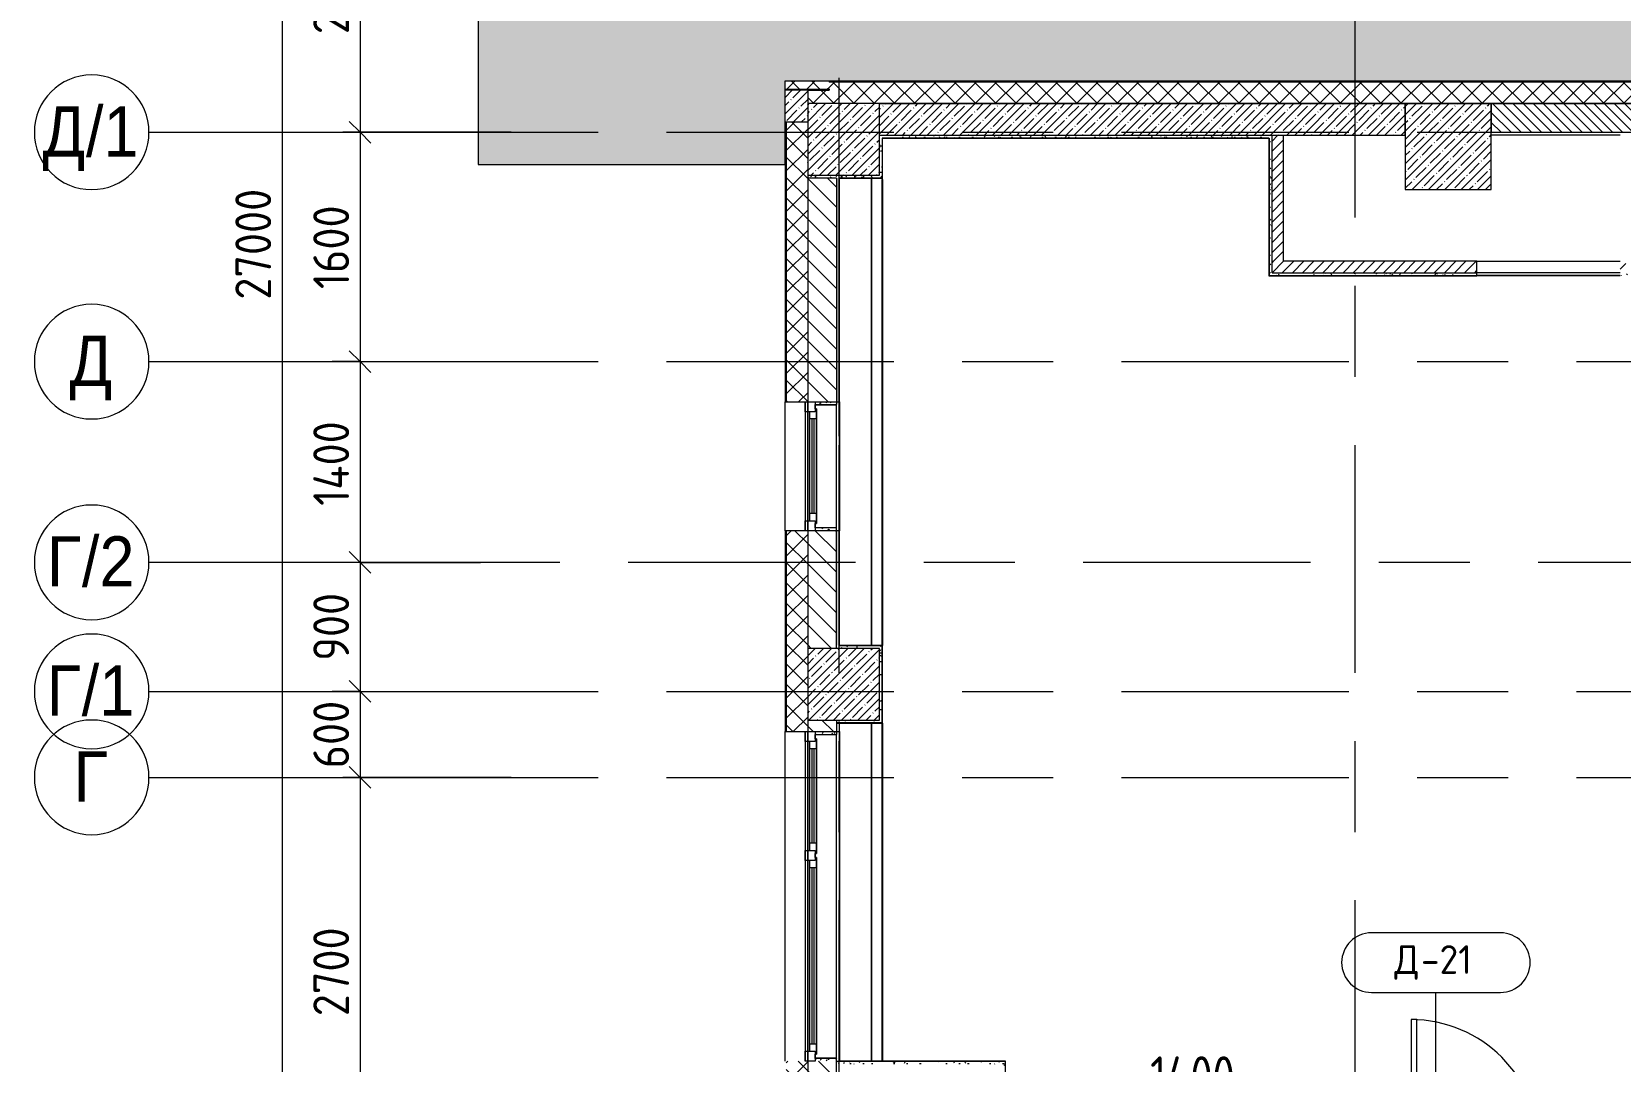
# Model space of a CAD drawing. Header units: millimetres. Extents: x -5524 to 188508, y -8553 to 29000.
# Drawn here: x -5524 to 5560, y 8520 to 15701 of the extents above; entities that cross this region are included whole.
import ezdxf

# ---------------------------------------------------------------- set-up
doc = ezdxf.new("R2010")
doc.units = ezdxf.units.MM
doc.linetypes.add('Осевая', pattern=[3175, 635, -476.25, 1587.5, -476.25])
for name, color, linetype, lineweight in [('A-ANNO-DIMS', 7, 'Continuous', 9), ('A-ANNO-DIMS-100', 7, 'Continuous', 9), ('A-DETL', 7, 'Continuous', 9), ('A-DETL-GENF', 7, 'Continuous', 9), ('A-DOOR-IDEN', 7, 'Continuous', 9), ('A-GLAZ', 7, 'Continuous', 9), ('A-GLAZ-1', 7, 'Continuous', 13), ('A-WALL', 7, 'Continuous', 9), ('I-WALL', 7, 'Continuous', 9), ('S-COLS', 7, 'Continuous', 9), ('Оси', 7, 'Continuous', 9), ('Оси-1', 7, 'Continuous', 20), ('Оси-2', 7, 'Осевая', 9)]:
    doc.layers.add(name, color=color, linetype=linetype, lineweight=lineweight)
for name, color, linetype, lineweight, true_color in [('A-DETL-GENF-1', 7, 'Continuous', 9, 0xd4d4d4), ('A-DOOR-1', 1, 'Continuous', 9, 0xff0000), ('A-WALL-1', 7, 'Continuous', 9, 0x3c3c3c), ('A-WALL-FNSH-1', 7, 'Continuous', 9, 0x3c3c3c)]:
    doc.layers.add(name, color=color, linetype=linetype, lineweight=lineweight, true_color=true_color)
doc.styles.add('Arial', font='arial.ttf', dxfattribs={"width": 0.9, "height": 350})
doc.styles.add('GOST Common_1', font='GOST_Common.ttf', dxfattribs={"height": 200})
doc.styles.add('ISOCPEUR', font='isocpeur.ttf', dxfattribs={"width": 0.9, "height": 250})
doc.dimstyles.new('ISO-2_5_0_9К_БОЛЬШОЙ', dxfattribs={"dimscale": 304.8, "dimtxt": 248.995294, "dimasz": 0.492126, "dimexe": 0.393701, "dimexo": 0.984252, "dimgap": 0, "dimtad": 1, "dimdec": 0, "dimrnd": 10, "dimzin": 0, "dimdsep": 46, "dimtxsty": 'ISOCPEUR', "dimblk1": 'OBLIQUE', "dimblk2": 'OBLIQUE', "dimsah": 1, "dimcen": 0.09, "dimdle": 0.393701, "dimazin": 0, "dimtfac": 1, "dimtdec": 4, "dimtix": 1, "dimtmove": 0, "dimatfit": 3, "dimfxl": 1, "dimtvp": 1, "dimtolj": 1, "dimtzin": 0, "dimarcsym": 2})
doc.dimstyles.new('ISO-2_5_0_9К_БОЛЬШОЙ_1', dxfattribs={"dimscale": 304.8, "dimtxt": 248.995294, "dimasz": 0.492126, "dimexe": 0.393701, "dimexo": 0.984252, "dimgap": 0, "dimtad": 1, "dimdec": 0, "dimrnd": 10, "dimzin": 0, "dimdsep": 46, "dimtxsty": 'ISOCPEUR', "dimblk1": 'OBLIQUE', "dimblk2": 'OBLIQUE', "dimsah": 1, "dimcen": 0.09, "dimdle": 0.393701, "dimazin": 0, "dimtfac": 1, "dimtdec": 4, "dimtix": 1, "dimtmove": 2, "dimatfit": 3, "dimfxl": 1, "dimtvp": 1, "dimtolj": 1, "dimtzin": 0, "dimarcsym": 2})
pattern_1 = [(45, (0, 0), (-70.71068, 70.71068), []), (135, (0, 0), (-70.71068, -70.71068), [])]
pattern_2 = [(45, (0, 0), (-57.02463, 57.02463), []), (45, (57.025, 0), (-57.02463, 57.02463), [100.806, -20.161, 3.353, -16.808])]
pattern_3 = [(45, (0, 0), (-35.35534, 35.35534), [])]
pattern_4 = [(0, (0, 0), (121.92, 30.48), [10.058, -81.382, 10.058, -81.382, -487.68]), (0, (0, 0), (121.92, 30.48), [-182.88, 10.058, -172.822, 10.058, -81.382, -213.36]), (0, (0, 0), (121.92, 30.48), [-457.2, 10.058, -50.902, 10.058, -142.342]), (120, (45.72, 15.24), (-87.356454, 90.34582), [10.058, -81.382, 10.058, -81.382, -487.68]), (120, (45.72, 15.24), (-87.356454, 90.34582), [-182.88, 10.058, -172.822, 10.058, -81.382, -213.36]), (120, (45.72, 15.24), (-87.356454, 90.34582), [-457.2, 10.058, -50.902, 10.058, -142.342]), (240, (60.96, 76.2), (-34.563546, -120.82582), [10.058, -81.382, 10.058, -81.382, -487.68]), (240, (60.96, 76.2), (-34.563546, -120.82582), [-182.88, 10.058, -172.822, 10.058, -81.382, -213.36]), (240, (60.96, 76.2), (-34.563546, -120.82582), [-457.2, 10.058, -50.902, 10.058, -142.342])]

# ---------------------------------------------------------------- blocks, each defined once
blk = doc.blocks.new('BSC_Колонна _Прямоугольная - 500х500-V9-План заполнения дверных проемов 3 этажа в осях 1-12')
at = {"layer": 'S-COLS'}
h = blk.add_hatch(dxfattribs=at)
h.set_pattern_fill('FP_15', color=256, style=0, pattern_type=2)
h.set_pattern_definition([(45, (-140, -14950), (-57.02463, 57.02463), []), (45, (-82.975, -14950), (-57.02463, 57.02463), [100.806, -20.161, 3.353, -16.808])])
h.paths.add_polyline_path([(-250, -250), (250, -250), (250, 250), (-250, 250), (-250, -24)])
for p, q in [((250, 250), (-250, 250)), ((-250, 250), (-250, -250)), ((250, -250), (250, 250)), ((-250, -250), (250, -250))]:
    blk.add_line(p, q, dxfattribs=at)
blk = doc.blocks.new('120_Окно_СКБ_1Ст - 120_Окно_СКБ_1Ст 900х2500_h_-20664874-План заполнения дверных проемов 3 этажа в осях 1-12')
at = {"layer": 'A-GLAZ'}
for p, q in [((450, -57), (-450, -57)), ((-330, -107), (330, -107)), ((-430, -127), (-400, -127)), ((330, -117), (-330, -117)), ((400, -127), (430, -127))]:
    blk.add_line(p, q, dxfattribs=at)
at = {"layer": 'A-GLAZ-1'}
for p, q in [((-450, -127), (-450, -57)), ((-450, -57), (-380, -57)), ((-380, -57), (-380, -127)), ((380, -87), (-380, -87)), ((-380, -87), (-380, -127)), ((-330, -137), (-330, -87)), ((330, -137), (330, -87)), ((380, -127), (380, -57)), ((380, -57), (450, -57)), ((380, -127), (380, -87)), ((450, -57), (450, -127)), ((-380, -127), (-450, -127)), ((-380, -127), (-400, -127)), ((-400, -127), (-400, -137)), ((-400, -137), (400, -137)), ((400, -137), (-400, -137)), ((450, -127), (380, -127)), ((400, -127), (380, -127)), ((400, -137), (400, -127))]:
    blk.add_line(p, q, dxfattribs=at)
blk = doc.blocks.new('120_Окно_СКБ_2Ст - 120_Окно_СКБ_2Ст 2300х2500 _мал створка справа_-22272277-План заполнения дверных проемов 3 этажа в осях 1-12')
at = {"layer": 'A-GLAZ'}
for p, q in [((1150, -57), (-1150, -57)), ((-1030, -107), (200, -107)), ((370, -107), (1030, -107)), ((-1130, -127), (-1100, -127)), ((200, -117), (-1030, -117)), ((270, -127), (300, -127)), ((1030, -117), (370, -117)), ((1100, -127), (1130, -127))]:
    blk.add_line(p, q, dxfattribs=at)
at = {"layer": 'A-GLAZ-1'}
for p, q in [((-1150, -127), (-1150, -57)), ((-1150, -57), (-1080, -57)), ((-1080, -57), (-1080, -127)), ((250, -87), (-1080, -87)), ((-1080, -87), (-1080, -127)), ((-1030, -137), (-1030, -87)), ((200, -137), (200, -87)), ((250, -127), (250, -57)), ((250, -57), (320, -57)), ((250, -127), (250, -87)), ((320, -57), (320, -127)), ((1080, -87), (320, -87)), ((320, -87), (320, -127)), ((370, -137), (370, -87)), ((1030, -137), (1030, -87)), ((1080, -127), (1080, -57)), ((1080, -57), (1150, -57)), ((1080, -127), (1080, -87)), ((1150, -57), (1150, -127)), ((-1080, -127), (-1150, -127)), ((-1080, -127), (-1100, -127)), ((-1100, -127), (-1100, -137)), ((-1100, -137), (270, -137)), ((270, -137), (-1100, -137)), ((320, -127), (250, -127)), ((270, -127), (250, -127)), ((270, -137), (270, -127)), ((320, -127), (300, -127)), ((300, -127), (300, -137)), ((300, -137), (1100, -137)), ((1100, -137), (300, -137)), ((1150, -127), (1080, -127)), ((1100, -127), (1080, -127)), ((1100, -137), (1100, -127))]:
    blk.add_line(p, q, dxfattribs=at)
blk = doc.blocks.new('BSC_Колонна _Прямоугольная - 500х500-V23-План заполнения дверных проемов 3 этажа в осях 1-12')
at = {"layer": 'S-COLS'}
h = blk.add_hatch(dxfattribs=at)
h.set_pattern_fill('FP_35', color=256, style=0, pattern_type=2)
h.set_pattern_definition([(45, (-140, -11150), (-57.0246, 57.0246), []), (45, (-82.975, -11150), (-57.0246, 57.0246), [100.806, -20.161, 3.353, -16.808])])
h.paths.add_polyline_path([(-250, -250), (250, -250), (250, 250), (-250, 250)])
for p, q in [((250, 250), (-250, 250)), ((-250, 250), (-250, -250)), ((250, -250), (250, 250)), ((-250, -250), (250, -250))]:
    blk.add_line(p, q, dxfattribs=at)
blk = doc.blocks.new('Дверь_Витражная_остекление_ - ДВН_ДАО_Главный вход_1200 в свету-31742133-План заполнения дверных проемов 3 этажа в осях 1-12')
at = {"layer": 'A-DETL-GENF'}
for p, q in [((-607.5, 925), (-647.5, 925)), ((-647.5, 925), (-647.5, 35)), ((-607.5, 30), (-607.5, 925)), ((647.5, 430), (607.5, 430)), ((607.5, 430), (607.5, 30)), ((647.5, 35), (647.5, 430)), ((-647.5, 30), (-607.5, 30)), ((-592.5, 30), (-647.5, 30)), ((-592.5, -40), (-592.5, 30)), ((592.5, -40), (592.5, 30)), ((592.5, 30), (647.5, 30)), ((607.5, 30), (647.5, 30)), ((-647.5, -35), (-647.5, -40)), ((-647.5, -40), (-592.5, -40)), ((647.5, -40), (592.5, -40)), ((647.5, -35), (647.5, -40))]:
    blk.add_line(p, q, dxfattribs=at)
at = {"layer": 'A-DOOR-1'}
for p, q in [((-647.5, 925), (-647.5, 35)), ((647.5, 430), (647.5, 35))]:
    blk.add_line(p, q, dxfattribs=at)
for centre, radius, start, end in [((-647.5, 30), 895, 360, 90), ((647.5, 30), 400, 90, 180)]:
    blk.add_arc(centre, radius, start, end, dxfattribs=at)
blk = doc.blocks.new('Зашивка приборов отопления35 - Зашивка приборов отопления-33324623-План заполнения дверных проемов 3 этажа в осях 1-12')
at = {"layer": 'A-WALL'}
for p, q in [((35889, 26793), (34989, 26793)), ((37448, 26567), (37448, 26793)), ((34188, 26492), (37448, 26492)), ((34189, 26567), (37448, 26567)), ((37448, 26567), (34189, 26567)), ((37448, 26492), (37448, 26567))]:
    blk.add_line(p, q, dxfattribs=at)
blk = doc.blocks.new('Зашивка приборов отопления36 - Зашивка приборов отопления-33324807-План заполнения дверных проемов 3 этажа в осях 1-12')
at = {"layer": 'A-WALL'}
for p, q in [((36489, 26793), (34189, 26793)), ((34189, 26567), (36549, 26567)), ((36545, 26567), (34189, 26567)), ((34189, 26492), (36545, 26492)), ((36545, 26492), (36545, 26567))]:
    blk.add_line(p, q, dxfattribs=at)
blk = doc.blocks.new('Ось сетки - D8-29747960-План заполнения дверных проемов 3 этажа в осях 1-12')
at = {"layer": 'Оси-1'}
for start, end in [(360, 180), (180, 360)]:
    blk.add_arc((0, 0), 4, start, end, dxfattribs=at)
blk = doc.blocks.new('DIMBLOCK1-План заполнения дверных проемов 3 этажа в осях 1-12')
at = {"layer": 'A-ANNO-DIMS-100'}
for p, q in [((1885, 8208), (1885, 8347)), ((3285, 8208), (3285, 8347)), ((1765, 8227), (3405, 8227)), ((1885, 8227), (1885, 8208)), ((3285, 8227), (3285, 8208))]:
    blk.add_line(p, q, dxfattribs=at)
at = {"layer": 'A-ANNO-DIMS-100', "lineweight": 20}
for p, q in [((1885, 8227), (1810, 8152)), ((1885, 8227), (1960, 8302)), ((3285, 8227), (3210, 8152)), ((3285, 8227), (3360, 8302))]:
    blk.add_line(p, q, dxfattribs=at)
at = {"layer": 'A-ANNO-DIMS-100', "color": 0, "insert": (2279, 8554), "char_height": 250, "width": 735.49, "attachment_point": 1, "line_spacing_factor": 1.149209, "style": 'ISOCPEUR'}
blk.add_mtext('1400', dxfattribs=at)
blk = doc.blocks.new('_Oblique')
at = {"color": 0, "linetype": 'ByBlock', "lineweight": -2}
blk.add_line((-0.5, -0.5), (0.5, 0.5), dxfattribs=at)
blk = doc.blocks.new('DIMBLOCK8-План заполнения дверных проемов 3 этажа в осях 1-12')
at = {"layer": 'A-ANNO-DIMS-100', "lineweight": 20}
for p, q in [((-3777, 27000), (-3852, 27075)), ((-3777, 27000), (-3702, 26925)), ((-3777, 0), (-3852, 75)), ((-3777, 0), (-3702, -75))]:
    blk.add_line(p, q, dxfattribs=at)
at = {"layer": 'A-ANNO-DIMS-100'}
for p, q in [((-3777, 27120), (-3777, -120)), ((-3971, 27000), (-3657, 27000)), ((-3777, 27000), (-3971, 27000)), ((-3971, 0), (-3657, 0)), ((-3777, 0), (-3971, 0))]:
    blk.add_line(p, q, dxfattribs=at)
at = {"layer": 'A-ANNO-DIMS-100', "color": 0, "insert": (-4104, 13832), "char_height": 250, "width": 948.1, "attachment_point": 1, "rotation": 90, "line_spacing_factor": 1.149209, "style": 'ISOCPEUR'}
blk.add_mtext('27000', dxfattribs=at)
blk = doc.blocks.new('DIMBLOCK13-План заполнения дверных проемов 3 этажа в осях 1-12')
at = {"layer": 'A-ANNO-DIMS-100', "lineweight": 20}
for p, q in [((-3234, 17000), (-3309, 17075)), ((-3234, 17000), (-3159, 16925)), ((-3234, 15000), (-3309, 15075)), ((-3234, 15000), (-3159, 14925))]:
    blk.add_line(p, q, dxfattribs=at)
at = {"layer": 'A-ANNO-DIMS-100'}
for p, q in [((-3428, 17000), (-3114, 17000)), ((-3234, 17000), (-3428, 17000)), ((-3234, 17000), (-3234, 15000)), ((-2180, 15000), (-3354, 15000)), ((-3234, 15000), (-2180, 15000))]:
    blk.add_line(p, q, dxfattribs=at)
at = {"layer": 'A-ANNO-DIMS-100', "color": 0, "insert": (-3560, 15684), "char_height": 250, "width": 758.48, "attachment_point": 1, "rotation": 90, "line_spacing_factor": 1.149209, "style": 'ISOCPEUR'}
blk.add_mtext('2000', dxfattribs=at)
blk = doc.blocks.new('DIMBLOCK14-План заполнения дверных проемов 3 этажа в осях 1-12')
at = {"layer": 'A-ANNO-DIMS-100', "lineweight": 20}
for p, q in [((-3234, 15000), (-3309, 15075)), ((-3234, 15000), (-3159, 14925)), ((-3234, 13400), (-3309, 13475)), ((-3234, 13400), (-3159, 13325))]:
    blk.add_line(p, q, dxfattribs=at)
at = {"layer": 'A-ANNO-DIMS-100'}
for p, q in [((-2180, 15000), (-3354, 15000)), ((-3234, 15000), (-3234, 13400)), ((-3234, 15000), (-2180, 15000)), ((-3428, 13400), (-3114, 13400)), ((-3234, 13400), (-3428, 13400))]:
    blk.add_line(p, q, dxfattribs=at)
at = {"layer": 'A-ANNO-DIMS-100', "color": 0, "insert": (-3560, 13906), "char_height": 250, "width": 706.76, "attachment_point": 1, "rotation": 90, "line_spacing_factor": 1.149209, "style": 'ISOCPEUR'}
blk.add_mtext('1600', dxfattribs=at)
blk = doc.blocks.new('DIMBLOCK15-План заполнения дверных проемов 3 этажа в осях 1-12')
at = {"layer": 'A-ANNO-DIMS-100', "lineweight": 20}
for p, q in [((-3234, 13400), (-3309, 13475)), ((-3234, 13400), (-3159, 13325)), ((-3234, 12000), (-3309, 12075)), ((-3234, 12000), (-3159, 11925))]:
    blk.add_line(p, q, dxfattribs=at)
at = {"layer": 'A-ANNO-DIMS-100'}
for p, q in [((-3428, 13400), (-3114, 13400)), ((-3234, 13400), (-3428, 13400)), ((-3234, 13400), (-3234, 12000)), ((-2393, 12000), (-3354, 12000)), ((-3234, 12000), (-2393, 12000))]:
    blk.add_line(p, q, dxfattribs=at)
at = {"layer": 'A-ANNO-DIMS-100', "color": 0, "insert": (-3560, 12394), "char_height": 250, "width": 735.49, "attachment_point": 1, "rotation": 90, "line_spacing_factor": 1.149209, "style": 'ISOCPEUR'}
blk.add_mtext('1400', dxfattribs=at)
blk = doc.blocks.new('DIMBLOCK16-План заполнения дверных проемов 3 этажа в осях 1-12')
at = {"layer": 'A-ANNO-DIMS-100'}
for p, q in [((-2393, 12000), (-3354, 12000)), ((-3234, 12000), (-3234, 11100)), ((-3234, 12000), (-2393, 12000)), ((-3428, 11100), (-3114, 11100)), ((-3234, 11100), (-3428, 11100))]:
    blk.add_line(p, q, dxfattribs=at)
at = {"layer": 'A-ANNO-DIMS-100', "lineweight": 20}
for p, q in [((-3234, 12000), (-3309, 12075)), ((-3234, 12000), (-3159, 11925)), ((-3234, 11100), (-3309, 11175)), ((-3234, 11100), (-3159, 11025))]:
    blk.add_line(p, q, dxfattribs=at)
at = {"layer": 'A-ANNO-DIMS-100', "color": 0, "insert": (-3560, 11313), "char_height": 250, "width": 568.86, "attachment_point": 1, "rotation": 90, "line_spacing_factor": 1.149209, "style": 'ISOCPEUR'}
blk.add_mtext('900', dxfattribs=at)
blk = doc.blocks.new('DIMBLOCK17-План заполнения дверных проемов 3 этажа в осях 1-12')
at = {"layer": 'A-ANNO-DIMS-100'}
for p, q in [((-3428, 11100), (-3114, 11100)), ((-3234, 11100), (-3428, 11100)), ((-3234, 11100), (-3234, 10500)), ((-2180, 10500), (-3354, 10500)), ((-3234, 10500), (-2180, 10500))]:
    blk.add_line(p, q, dxfattribs=at)
at = {"layer": 'A-ANNO-DIMS-100', "lineweight": 20}
for p, q in [((-3234, 11100), (-3309, 11175)), ((-3234, 11100), (-3159, 11025)), ((-3234, 10500), (-3309, 10575)), ((-3234, 10500), (-3159, 10425))]:
    blk.add_line(p, q, dxfattribs=at)
at = {"layer": 'A-ANNO-DIMS-100', "color": 0, "insert": (-3560, 10563), "char_height": 250, "width": 568.86, "attachment_point": 1, "rotation": 90, "line_spacing_factor": 1.149209, "style": 'ISOCPEUR'}
blk.add_mtext('600', dxfattribs=at)
blk = doc.blocks.new('DIMBLOCK18-План заполнения дверных проемов 3 этажа в осях 1-12')
at = {"layer": 'A-ANNO-DIMS-100', "lineweight": 20}
for p, q in [((-3234, 10500), (-3309, 10575)), ((-3234, 10500), (-3159, 10425)), ((-3234, 7800), (-3309, 7875)), ((-3234, 7800), (-3159, 7725))]:
    blk.add_line(p, q, dxfattribs=at)
at = {"layer": 'A-ANNO-DIMS-100'}
for p, q in [((-2180, 10500), (-3354, 10500)), ((-3234, 10500), (-3234, 7800)), ((-3234, 10500), (-2180, 10500)), ((-3428, 7800), (-3114, 7800)), ((-3234, 7800), (-3428, 7800))]:
    blk.add_line(p, q, dxfattribs=at)
at = {"layer": 'A-ANNO-DIMS-100', "color": 0, "insert": (-3560, 8834), "char_height": 250, "width": 758.48, "attachment_point": 1, "rotation": 90, "line_spacing_factor": 1.149209, "style": 'ISOCPEUR'}
blk.add_mtext('2700', dxfattribs=at)
blk = doc.blocks.new('М_двери - Типоразмер_рамка-25223575-План заполнения дверных проемов 3 этажа в осях 1-12')
at = {"layer": 'A-DOOR-IDEN'}
for p, q in [((4.5, 2.08), (-4.5, 2.08)), ((-4.5, -2.08), (4.5, -2.08))]:
    blk.add_line(p, q, dxfattribs=at)
for centre, start, end in [((-4.5, 0), 90, 270), ((4.5, 0), 270, 90)]:
    blk.add_arc(centre, 2.08, start, end, dxfattribs=at)

msp = doc.modelspace()

# ---------------------------------------------------------------- hatches: boundary and pattern name
at = {"layer": 'A-DETL-GENF-1'}
msp.add_hatch(color=256, dxfattribs=at).paths.add_polyline_path([(-268, 14774.9), (-268, 15358), (38647.7, 15358), (38647.7, 23799.7), (38760, 23799.7), (38760, 23888.3), (33928.1, 23888.3), (33928.1, 27398.1), (-2409.1, 27398.1), (-2409.1, 14774.9), (-1612.9, 14774.9)])
at = {"layer": 'A-WALL'}
h = msp.add_hatch(dxfattribs=at)
h.set_pattern_fill('FP_11', color=256, style=0, pattern_type=2)
h.set_pattern_definition(pattern_1)
h.paths.add_polyline_path([(38301.3, 15200), (38647.7, 15200), (38647.7, 15350), (37810, 15350), (37810, 15200)])
h.paths.add_polyline_path([(32110, 15200), (32110, 15350), (12860, 15350), (12860, 15200), (30859.7, 15200)])
h.paths.add_polyline_path([(34660, 15200), (35410, 15200), (35410, 15350), (34660, 15350)])
h.paths.add_polyline_path([(8260, 15200), (8260, 15350), (7660, 15350), (7660, 15200), (7858.3, 15200)])
h.paths.add_polyline_path([(9160, 15200), (9760, 15200), (9760, 15350), (9160, 15350)])
h.paths.add_polyline_path([(4660, 15200), (6760, 15200), (6760, 15350), (40, 15350), (40, 15293), (-110, 15293), (-110, 15200), (3799.2, 15200)])
h.paths.add_polyline_path([(33240, 15200), (33240, 15350), (33010, 15350), (33010, 15200)])
h.paths.add_polyline_path([(33610, 15200), (33760, 15200), (33760, 15350), (33610, 15350)])
h = msp.add_hatch(dxfattribs=at)
h.set_pattern_fill('FP_9', color=256, style=0, pattern_type=2)
h.set_pattern_definition([(135, (0, 0), (-35.35534, -35.35534), [])])
h.paths.add_polyline_path([(12860, 15000), (13710, 15000), (13710, 15200), (12860, 15200)])
h.paths.add_polyline_path([(5560, 15000), (6160, 15000), (6160, 15200), (4660, 15200), (4660, 15000)])
h.paths.add_polyline_path([(7660, 15000), (8260, 15000), (8260, 15200), (7660, 15200)])
h.paths.add_polyline_path([(9160, 15000), (9760, 15000), (9760, 15200), (9160, 15200)])
h = msp.add_hatch(dxfattribs=at)
h.set_pattern_fill('FP_11', color=256, style=0, pattern_type=2)
h.set_pattern_definition(pattern_1)
h.paths.add_polyline_path([(-260, 14973), (-260, 15073), (-268, 15073), (-268, 14973)])
h = msp.add_hatch(dxfattribs=at)
h.set_pattern_fill('FP_11', color=256, style=0, pattern_type=2)
h.set_pattern_definition(pattern_1)
h.paths.add_polyline_path([(-268, 14923), (-260, 14923), (-260, 14973), (-268, 14973), (-268, 14926.3)])
h = msp.add_hatch(dxfattribs=at)
h.set_pattern_fill('FP_11', color=256, style=0, pattern_type=2)
h.set_pattern_definition(pattern_1)
h.paths.add_polyline_path([(-260, -100), (-110, -100), (-110, 5220), (-260, 5220), (-260, 4375)])
h.paths.add_polyline_path([(-260, 7320), (-110, 7320), (-110, 8520), (-260, 8520)])
h.paths.add_polyline_path([(-259.9, 10820), (-110, 10820), (-110, 12220), (-260, 12220), (-260, 10820)])
h.paths.add_polyline_path([(-110, 13120), (-110, 15073), (-260, 15073), (-259.9, 13120)])
at = {"layer": 'I-WALL'}
h = msp.add_hatch(dxfattribs=at)
h.set_pattern_fill('FP_11', color=256, style=0, pattern_type=2)
h.set_pattern_definition(pattern_1)
h.paths.add_polyline_path([(-268, 15300), (40, 15300), (40, 15358), (-268, 15358), (-268, 15341.3)])
h = msp.add_hatch(dxfattribs=at)
h.set_pattern_fill('FP_12', color=256, style=0, pattern_type=2)
h.set_pattern_definition(pattern_2)
h.paths.add_polyline_path([(-260, 15073), (-110, 15073), (-110, 15293), (-268, 15293), (-268, 15073), (-263, 15073)])
h = msp.add_hatch(dxfattribs=at)
h.set_pattern_fill('FP_12', color=256, style=0, pattern_type=2)
h.set_pattern_definition(pattern_2)
h.paths.add_polyline_path([(3799.2, 14980), (4060, 14980), (4060, 15200), (390, 15200), (390, 14980), (3210, 14980)])
h = msp.add_hatch(dxfattribs=at)
h.set_pattern_fill('FP_37', color=256, style=0, pattern_type=2)
h.set_pattern_definition(pattern_4)
h.paths.add_polyline_path([(410, 14700), (410, 14980), (390, 14980), (390, 14700)])
h = msp.add_hatch(dxfattribs=at)
h.set_pattern_fill('FP_37', color=256, style=0, pattern_type=2)
h.set_pattern_definition(pattern_4)
h.paths.add_polyline_path([(3109, 14960), (3130, 14960), (3130, 14980), (410, 14980), (410, 14960), (1093.1, 14960)])
h = msp.add_hatch(dxfattribs=at)
h.set_pattern_fill('FP_24', color=256, style=0, pattern_type=2)
h.set_pattern_definition(pattern_3)
h.paths.add_polyline_path([(3210, 14100), (3210, 14980), (3130, 14980), (3130, 14100)])
h = msp.add_hatch(dxfattribs=at)
h.set_pattern_fill('FP_37', color=256, style=0, pattern_type=2)
h.set_pattern_definition(pattern_4)
h.paths.add_polyline_path([(3130, 14000), (3130, 14960), (3110, 14960), (3110, 14000)])
h = msp.add_hatch(dxfattribs=at)
h.set_pattern_fill('FP_37', color=256, style=0, pattern_type=2)
h.set_pattern_definition(pattern_4)
h.paths.add_polyline_path([(110, 14680), (410, 14680), (410, 14700), (-110, 14700), (-110, 14680), (90, 14680)])
h = msp.add_hatch(dxfattribs=at)
h.set_pattern_fill('FP_10', color=256, style=0, pattern_type=2)
h.set_pattern_definition([(135, (0, 0), (-70.7107, -70.7107), [])])
h.paths.add_polyline_path([(90, 7900), (90, 8520), (-110, 8520), (-110, 7900)])
h.paths.add_polyline_path([(-110, 10820), (90, 10820), (90, 10900), (-110, 10900)])
h.paths.add_polyline_path([(90, 11400), (90, 12220), (-110, 12220), (-110, 11400)])
h.paths.add_polyline_path([(90, 13120), (90, 14680), (-110, 14680), (-110, 13120)])
h = msp.add_hatch(dxfattribs=at)
h.set_pattern_fill('FP_37', color=256, style=0, pattern_type=2)
h.set_pattern_definition(pattern_4)
h.paths.add_polyline_path([(110, 11420), (110, 12220), (90, 12220), (90, 11420)])
h.paths.add_polyline_path([(90, 13120), (110, 13120), (110, 14680), (90, 14680)])
h = msp.add_hatch(dxfattribs=at)
h.set_pattern_fill('FP_24', color=256, style=0, pattern_type=2)
h.set_pattern_definition(pattern_3)
h.paths.add_polyline_path([(5560, 14020), (5600, 14020), (5600, 14100), (5560, 14100)])
h.paths.add_polyline_path([(3799.2, 14020), (4560, 14020), (4560, 14100), (3130, 14100), (3130, 14020)])
h = msp.add_hatch(dxfattribs=at)
h.set_pattern_fill('FP_37', color=256, style=0, pattern_type=2)
h.set_pattern_definition(pattern_4)
h.paths.add_polyline_path([(5660, 14000), (5660, 14020), (5560, 14020), (5560, 14000)])
h.paths.add_polyline_path([(4560, 14000), (4560, 14020), (3130, 14020), (3130, 14000), (3799.2, 14000)])
h = msp.add_hatch(dxfattribs=at)
h.set_pattern_fill('FP_37', color=256, style=0, pattern_type=2)
h.set_pattern_definition(pattern_4)
h.paths.add_polyline_path([(-58, 13100), (90, 13100), (90, 13120), (-58, 13120)])
h = msp.add_hatch(dxfattribs=at)
h.set_pattern_fill('FP_37', color=256, style=0, pattern_type=2)
h.set_pattern_definition(pattern_4)
h.paths.add_polyline_path([(90, 12220), (90, 12240), (-58, 12240), (-58, 12220)])
h = msp.add_hatch(dxfattribs=at)
h.set_pattern_fill('FP_37', color=256, style=0, pattern_type=2)
h.set_pattern_definition(pattern_4)
h.paths.add_polyline_path([(90, 11400), (390, 11400), (390, 11420), (90, 11420)])
h = msp.add_hatch(dxfattribs=at)
h.set_pattern_fill('FP_37', color=256, style=0, pattern_type=2)
h.set_pattern_definition(pattern_4)
h.paths.add_polyline_path([(390, 10900), (410, 10900), (410, 11420), (390, 11420), (390, 11400)])
h = msp.add_hatch(dxfattribs=at)
h.set_pattern_fill('FP_37', color=256, style=0, pattern_type=2)
h.set_pattern_definition(pattern_4)
h.paths.add_polyline_path([(110, 8500), (110, 8520), (90, 8520), (90, 8500)])
h.paths.add_polyline_path([(90, 10820), (110, 10820), (110, 10900), (90, 10900), (90, 10879)])
h = msp.add_hatch(dxfattribs=at)
h.set_pattern_fill('FP_37', color=256, style=0, pattern_type=2)
h.set_pattern_definition(pattern_4)
h.paths.add_polyline_path([(410, 10880), (410, 10900), (110, 10900), (110, 10880), (390, 10880)])
h = msp.add_hatch(dxfattribs=at)
h.set_pattern_fill('FP_37', color=256, style=0, pattern_type=2)
h.set_pattern_definition(pattern_4)
h.paths.add_polyline_path([(-58, 10800), (90, 10800), (90, 10820), (-58, 10820)])
h = msp.add_hatch(dxfattribs=at)
h.set_pattern_fill('FP_37', color=256, style=0, pattern_type=2)
h.set_pattern_definition(pattern_4)
h.paths.add_polyline_path([(-58, 8520), (90, 8520), (90, 8540), (-58, 8540)])
h = msp.add_hatch(dxfattribs=at)
h.set_pattern_fill('FP_37', color=256, style=0, pattern_type=2)
h.set_pattern_definition(pattern_4)
h.paths.add_polyline_path([(90, 8500), (1250, 8500), (1250, 8520), (90, 8520)])
h = msp.add_hatch(dxfattribs=at)
h.set_pattern_fill('FP_37', color=256, style=0, pattern_type=2)
h.set_pattern_definition(pattern_4)
h.paths.add_polyline_path([(1250, 7920), (1270, 7920), (1270, 8520), (1250, 8520), (1250, 8420)])
at = {"layer": 'S-COLS'}
h = msp.add_hatch(dxfattribs=at)
h.set_pattern_fill('FP_12', color=256, style=0, pattern_type=2)
h.set_pattern_definition(pattern_2)
h.paths.add_polyline_path([(4060, 14600), (4660, 14600), (4660, 15200), (4060, 15200), (4060, 14926.3)])

# ---------------------------------------------------------------- linework, layer by layer
at = {"layer": 'A-DETL'}
for p, q in [((-2409.1, 27398.1), (-2409.1, 14774.9)), ((-268, 14774.9), (-268, 15358)), ((-268, 15358), (38647.7, 15358)), ((-2409.1, 14774.9), (-268, 14774.9))]:
    msp.add_line(p, q, dxfattribs=at)
at = {"layer": 'A-DOOR-IDEN'}
msp.add_line((4274.1, 7885), (4274.1, 9000), dxfattribs=at)
at = {"layer": 'A-WALL'}
for p, q in [((-268, 15300), (40, 15300)), ((40, 15358), (40, 15350)), ((6760, 15353), (40, 15353)), ((6760, 15350), (40, 15350)), ((40, 15300), (40, 15293)), ((-268, 15295), (40, 15295)), ((-110, 15293), (-110, 15200)), ((-110, 15293), (40, 15293)), ((6160, 15200), (4660, 15200)), ((-268, 15073), (-110, 15073)), ((-268, 14973), (-260, 14973)), ((-260, 15073), (-260, 13120)), ((390, 14980), (4060, 14980)), ((3130, 14020), (3130, 14980)), ((-268, 14923), (-260, 14923)), ((410, 14960), (410, 14680)), ((3109, 14959), (3109, 14960)), ((-268, 14843), (-260, 14843)), ((-263, 14843), (-263, 13120)), ((-110, 14700), (-110, 11400)), ((90, 14680), (-110, 14680)), ((90, 14680), (90, 13100)), ((110, 14679), (110, 13120)), ((-268, 12220), (-268, 13120)), ((-263, 12220), (-263, 10820)), ((-260, 12220), (-260, 10820)), ((90, 11400), (90, 12240)), ((110, 11420), (110, 12220)), ((110, 11420), (410, 11420)), ((-110, 10900), (-110, 10820)), ((90, 10900), (90, 10800)), ((110, 10880), (110, 10820)), ((-268, 8520), (-268, 10820)), ((-110, 10820), (-110, 7320)), ((90, 8520), (1270, 8520))]:
    msp.add_line(p, q, dxfattribs=at)
at = {"layer": 'A-WALL-1'}
for p, q in [((-110, 15293), (-268, 15293)), ((390, 15200), (6160, 15200)), ((4060, 15200), (390, 15200)), ((4060, 14980), (4060, 15200)), ((4660, 15200), (4660, 15000)), ((3210, 14100), (3210, 14980)), ((4660, 15000), (6160, 15000)), ((3109, 14960), (3110, 14960)), ((3110, 14960), (3110, 14000)), ((-110, 14700), (-110, 14680)), ((110, 14680), (410, 14680)), ((4560, 14100), (3210, 14100)), ((4560, 14000), (4560, 14100)), ((3110, 14000), (4560, 14000)), ((3130, 14020), (4560, 14020)), ((-260, 13120), (110, 13120)), ((-58, 13120), (-58, 13100)), ((-58, 13100), (90, 13100)), ((110, 12220), (-260, 12220)), ((90, 12240), (-58, 12240)), ((-58, 12240), (-58, 12220)), ((410, 10880), (410, 11420)), ((-260, 10820), (110, 10820)), ((-58, 10820), (-58, 10800)), ((-58, 10800), (90, 10800)), ((90, 8540), (-58, 8540)), ((-58, 8540), (-58, 8520)), ((90, 7900), (90, 8540)), ((1270, 7920), (1270, 8520))]:
    msp.add_line(p, q, dxfattribs=at)
at = {"layer": 'A-WALL-FNSH-1'}
for p, q in [((3109, 14960), (410, 14960)), ((411, 14959), (3109, 14959)), ((411, 14679), (411, 14959)), ((3109, 14959), (3109, 13999)), ((-268, 14774.9), (-268, 13120)), ((110, 14680), (110, 14679)), ((111, 14679), (411, 14679)), ((111, 13120), (111, 14679)), ((3109, 13999), (4560, 13999)), ((4560, 13999), (4560, 14000)), ((-268, 13120), (-260, 13120)), ((-58, 13100), (-58, 13099)), ((-58, 13099), (90, 13099)), ((90, 13099), (90, 13100)), ((110, 13120), (111, 13120)), ((-260, 12220), (-268, 12220)), ((-268, 12220), (-268, 10820)), ((90, 12241), (-58, 12241)), ((-58, 12241), (-58, 12240)), ((90, 12240), (90, 12241)), ((111, 12220), (110, 12220)), ((111, 11421), (111, 12220)), ((411, 11421), (111, 11421)), ((411, 10879), (411, 11421)), ((410, 10880), (90, 10880)), ((90, 10879), (110, 10879)), ((111, 10879), (411, 10879)), ((111, 10820), (111, 10879)), ((-268, 10820), (-260, 10820)), ((-58, 10800), (-58, 10799)), ((-58, 10799), (90, 10799)), ((90, 10799), (90, 10800)), ((110, 10820), (111, 10820)), ((90, 8541), (-58, 8541)), ((-58, 8541), (-58, 8540)), ((90, 8540), (90, 8541)), ((1271, 8521), (111, 8521)), ((111, 8521), (111, 8520)), ((1271, 7921), (1271, 8521))]:
    msp.add_line(p, q, dxfattribs=at)
at = {"layer": 'I-WALL'}
for p, q in [((5560, 14980), (4660, 14980)), ((410, 11420), (410, 14670.5)), ((411, 14670.5), (410, 14670.5)), ((411, 14670.5), (411, 11421)), ((4560, 14100), (5560, 14100)), ((5560, 14020), (4560, 14020)), ((5560, 14000), (4560, 14000)), ((5560, 13999), (4560, 13999)), ((-110, 12220), (-110, 13120)), ((90, 12241), (90, 13099)), ((110, 13120), (110, 12220)), ((111, 13120), (111, 12220)), ((410, 8521), (410, 10879)), ((411, 10879), (411, 8521)), ((-110, 8520), (-110, 10820)), ((90, 8541), (90, 10799)), ((110, 10820), (110, 8520)), ((111, 10820), (111, 8521))]:
    msp.add_line(p, q, dxfattribs=at)
at = {"layer": 'S-COLS'}
for p, q in [((4660, 15200), (4060, 15200)), ((4060, 15200), (4060, 14600)), ((4660, 14600), (4660, 15200)), ((4060, 14600), (4660, 14600))]:
    msp.add_line(p, q, dxfattribs=at)
at = {"layer": 'Оси'}
for p, q in [((110, 12880), (110, 15380)), ((-4706.6, 15000), (-2206.6, 15000)), ((-4706.6, 13400), (-2206.6, 13400)), ((-2206.6, 12000), (-4706.6, 12000)), ((-4706.6, 11100), (-2206.6, 11100)), ((-4706.6, 10500), (-2206.6, 10500))]:
    msp.add_line(p, q, dxfattribs=at)
at = {"layer": 'Оси-2'}
for p, q in [((3710, 593.7), (3710, 24898.1)), ((-2206.6, 15000), (35660, 15000)), ((-2206.6, 13400), (35660, 13400)), ((110, 593.7), (110, 12880)), ((36260, 12000), (-2206.6, 12000)), ((-2206.6, 11100), (36260, 11100)), ((-2206.6, 10500), (36260, 10500))]:
    msp.add_line(p, q, dxfattribs=at)

# ---------------------------------------------------------------- block references
at = {"layer": 'A-DOOR-1'}
msp.add_blockref('Дверь_Витражная_остекление_ - ДВН_ДАО_Главный вход_1200 в свету-31742133-План заполнения дверных проемов 3 этажа в осях 1-12', (4747.5, 7885), dxfattribs=at)
at = {"layer": 'A-DOOR-IDEN', "xscale": 99.99999999999993, "yscale": 99.99999999999993, "zscale": 99.99999999999993}
msp.add_blockref('М_двери - Типоразмер_рамка-25223575-План заполнения дверных проемов 3 этажа в осях 1-12', (4274.1, 9208), dxfattribs=at)
at = {"layer": 'A-GLAZ', "rotation": 89.99999999999991}
for name, p in [('120_Окно_СКБ_1Ст - 120_Окно_СКБ_1Ст 900х2500_h_-20664874-План заполнения дверных проемов 3 этажа в осях 1-12', (-185, 12670)), ('120_Окно_СКБ_2Ст - 120_Окно_СКБ_2Ст 2300х2500 _мал створка справа_-22272277-План заполнения дверных проемов 3 этажа в осях 1-12', (-185, 9670))]:
    msp.add_blockref(name, p, dxfattribs=at)
at = {"layer": 'A-WALL', "rotation": 89.99999999999993}
for name, p in [('Зашивка приборов отопления35 - Зашивка приборов отопления-33324623-План заполнения дверных проемов 3 этажа в осях 1-12', (26903.4, -22768.8)), ('Зашивка приборов отопления36 - Зашивка приборов отопления-33324807-План заполнения дверных проемов 3 этажа в осях 1-12', (26903.4, -25668.8))]:
    msp.add_blockref(name, p, dxfattribs=at)
at = {"layer": 'S-COLS'}
for name, p in [('BSC_Колонна _Прямоугольная - 500х500-V9-План заполнения дверных проемов 3 этажа в осях 1-12', (140, 14950)), ('BSC_Колонна _Прямоугольная - 500х500-V23-План заполнения дверных проемов 3 этажа в осях 1-12', (140, 11150))]:
    msp.add_blockref(name, p, dxfattribs=at)
at = {"layer": 'Оси-1', "xscale": 99.99999999999993, "yscale": 99.99999999999993, "zscale": 99.99999999999993}
for p, rotation in [((-5106.6, 15000), 269.9999999999994), ((-5106.6, 13400), 269.9999999999994), ((-5106.6, 12000), 89.99999999999982), ((-5106.6, 11100), 269.9999999999994), ((-5106.6, 10500), 269.9999999999994)]:
    msp.add_blockref('Ось сетки - D8-29747960-План заполнения дверных проемов 3 этажа в осях 1-12', p, dxfattribs=dict(at, rotation=rotation))

# ---------------------------------------------------------------- texts
at = {"layer": 'A-DOOR-IDEN', "char_height": 200, "attachment_point": 1, "style": 'GOST Common_1'}
for s, insert, width in [('\\fGOST Common|b0|i0|c204|p34|;Д', (3983.9, 9329.3), 224.472), ('-21', (4169.1, 9329.3), 472.996)]:
    msp.add_mtext(s, dxfattribs=dict(at, insert=insert, width=width))
at = {"layer": 'Оси', "char_height": 350, "attachment_point": 1, "style": 'Arial'}
for s, insert, width in [('/1', (-5146.2, 15181), 454.557), ('\\fArial|b0|i0|c204|p34|;\\W.9;Д', (-5449.8, 15181), 367.975), ('\\fArial|b0|i0|c204|p34|;\\W.9;Д', (-5262.1, 13581), 367.975), ('/2', (-5174.6, 12181.6), 454.557), ('\\fArial|b0|i0|c204|p34|;\\W.9;Г', (-5418.7, 12181.6), 295.823), ('\\fArial|b0|i0|c204|p34|;\\W.9;Г', (-5420.1, 11281), 295.823), ('/1', (-5176, 11281), 454.557), ('\\fArial|b0|i0|c204|p34|;\\W.9;Г', (-5232.4, 10681), 295.823)]:
    msp.add_mtext(s, dxfattribs=dict(at, insert=insert, width=width))

# ---------------------------------------------------------------- dimensions: what is measured, and where the dimension line sits
at = {"layer": 'A-ANNO-DIMS'}
dim = msp.add_linear_dim(base=(-3777.5, 0), p1=(-3671.4, 27000), p2=(-3671.4, 0), angle=90, dimstyle='ISO-2_5_0_9К_БОЛЬШОЙ_1', override={"dimpost": '<>', "dimfxl": 26999.999823}, dxfattribs=at)
dim.commit()
dim.dimension.update_dxf_attribs({"geometry": 'DIMBLOCK8-План заполнения дверных проемов 3 этажа в осях 1-12', "text_midpoint": (-3937.4, 14306.5), "dimtype": 160, "text_rotation": 90})
for base, p1, p2, override, picture, middle in [((-3233.7, 15000), (-3127.7, 17000), (-1880.1, 15000), {"dimpost": '<>', "dimfxl": 2357.219639}, 'DIMBLOCK13-План заполнения дверных проемов 3 этажа в осях 1-12', (-3358.7, 16000)), ((-3233.7, 13400), (-1880.1, 15000), (-3127.7, 13400), {"dimpost": '<>', "dimfxl": 2028.912055}, 'DIMBLOCK14-План заполнения дверных проемов 3 этажа в осях 1-12', (-3358.7, 14200)), ((-3233.7, 12000), (-3127.7, 13400), (-2093, 12000), {"dimpost": '<>', "dimfxl": 1740.837457}, 'DIMBLOCK15-План заполнения дверных проемов 3 этажа в осях 1-12', (-3358.7, 12700)), ((-3233.7, 11100), (-2093, 12000), (-3127.7, 11100), {"dimpost": '<>', "dimfxl": 1371.318732}, 'DIMBLOCK16-План заполнения дверных проемов 3 этажа в осях 1-12', (-3358.7, 11550)), ((-3233.7, 10500), (-3127.7, 11100), (-1880.1, 10500), {"dimpost": '<>', "dimfxl": 1384.371384}, 'DIMBLOCK17-План заполнения дверных проемов 3 этажа в осях 1-12', (-3358.7, 10800)), ((-3233.7, 7800), (-1880.1, 10500), (-3127.7, 7800), {"dimpost": '<>', "dimfxl": 2974.303974}, 'DIMBLOCK18-План заполнения дверных проемов 3 этажа в осях 1-12', (-3358.7, 9150))]:
    dim = msp.add_linear_dim(base=base, p1=p1, p2=p2, angle=90, dimstyle='ISO-2_5_0_9К_БОЛЬШОЙ', override=override, dxfattribs=at)
    dim.commit()
    dim.dimension.update_dxf_attribs({"geometry": picture, "text_midpoint": middle})
dim = msp.add_linear_dim(base=(3285, 8227.1), p1=(1885, 7908), p2=(3285, 7908), dimstyle='ISO-2_5_0_9К_БОЛЬШОЙ', override={"dimpost": '<>', "dimfxl": 1400}, dxfattribs=at)
dim.commit()
dim.dimension.update_dxf_attribs({"geometry": 'DIMBLOCK1-План заполнения дверных проемов 3 этажа в осях 1-12', "text_midpoint": (2585, 8352.1)})

doc.saveas('drawing.dxf')
